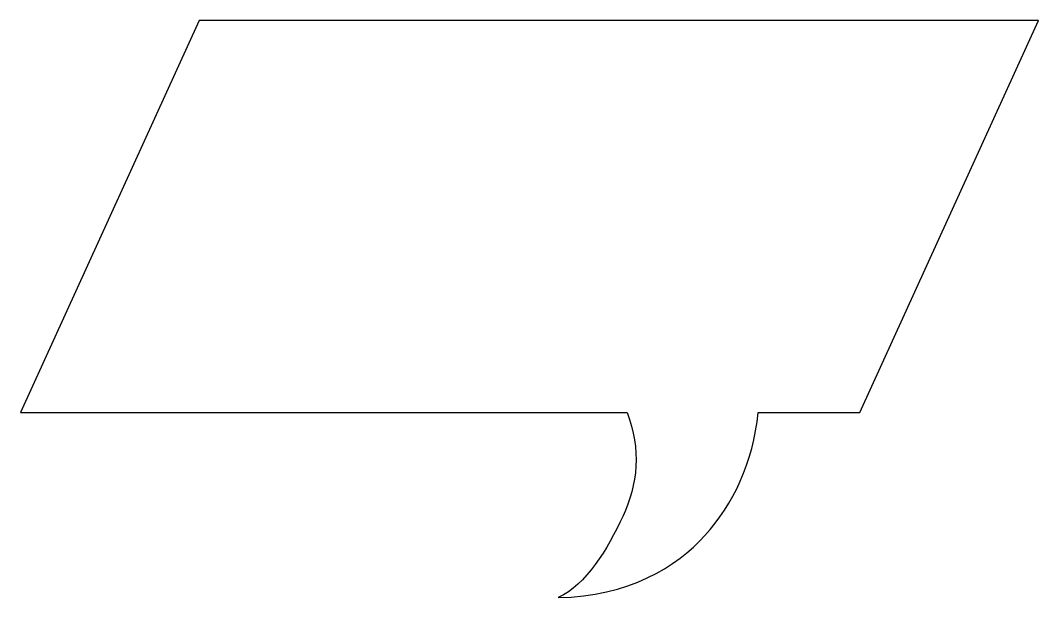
# Model space of a CAD drawing. Header units: centimetres. Extents: x -11.2 to 11.2, y -6.4 to 6.4.
import ezdxf

# ---------------------------------------------------------------- set-up
doc = ezdxf.new("R2010")
doc.units = ezdxf.units.CM
doc.header["$MEASUREMENT"] = 0
doc.layers.add('Camada 1', color=7, linetype='Continuous')

msp = doc.modelspace()

# ---------------------------------------------------------------- linework, layer by layer
at = {"layer": 'Camada 1'}
msp.add_open_spline([(3.86919, -4.99147), (3.24962, -5.68441), (2.17086, -6.34362), (0.63289, -6.36315), (0.63289, -6.36315), (1.2495, -6.08502), (1.72289, -5.28616), (2.05428, -4.57369), (2.05428, -4.57369), (2.38567, -3.86122), (2.46851, -3.09726), (2.15014, -2.28182), (2.15014, -2.28182), (2.15014, -2.28182), (-11.22593, -2.28182), (-11.22593, -2.28182), (-11.22593, -2.28182), (-11.22593, -2.28182), (-7.28721, 6.36257), (-7.28721, 6.36257), (-7.28721, 6.36257), (-7.28721, 6.36257), (-7.24755, 6.36257), (-7.24755, 6.36257), (-7.24755, 6.36257), (-7.24755, 6.36257), (11.2259, 6.36257), (11.2259, 6.36257), (11.2259, 6.36257), (11.2259, 6.36257), (7.28718, -2.28182), (7.28718, -2.28182), (7.28718, -2.28182), (7.28718, -2.28182), (5.04322, -2.28182), (5.04322, -2.28182), (5.04322, -2.28182), (4.9308, -3.3955), (4.48934, -4.29911), (3.86919, -4.99147)], degree=3, knots=[0, 0, 0, 0, 0.09090909, 0.09090909, 0.09090909, 0.09090909, 0.18181818, 0.18181818, 0.18181818, 0.18181818, 0.27272727, 0.27272727, 0.27272727, 0.27272727, 0.36363636, 0.36363636, 0.36363636, 0.36363636, 0.45454545, 0.45454545, 0.45454545, 0.45454545, 0.54545455, 0.54545455, 0.54545455, 0.54545455, 0.63636364, 0.63636364, 0.63636364, 0.63636364, 0.72727273, 0.72727273, 0.72727273, 0.72727273, 0.81818182, 0.81818182, 0.81818182, 0.81818182, 1, 1, 1, 1], dxfattribs=at)

doc.saveas('drawing.dxf')
